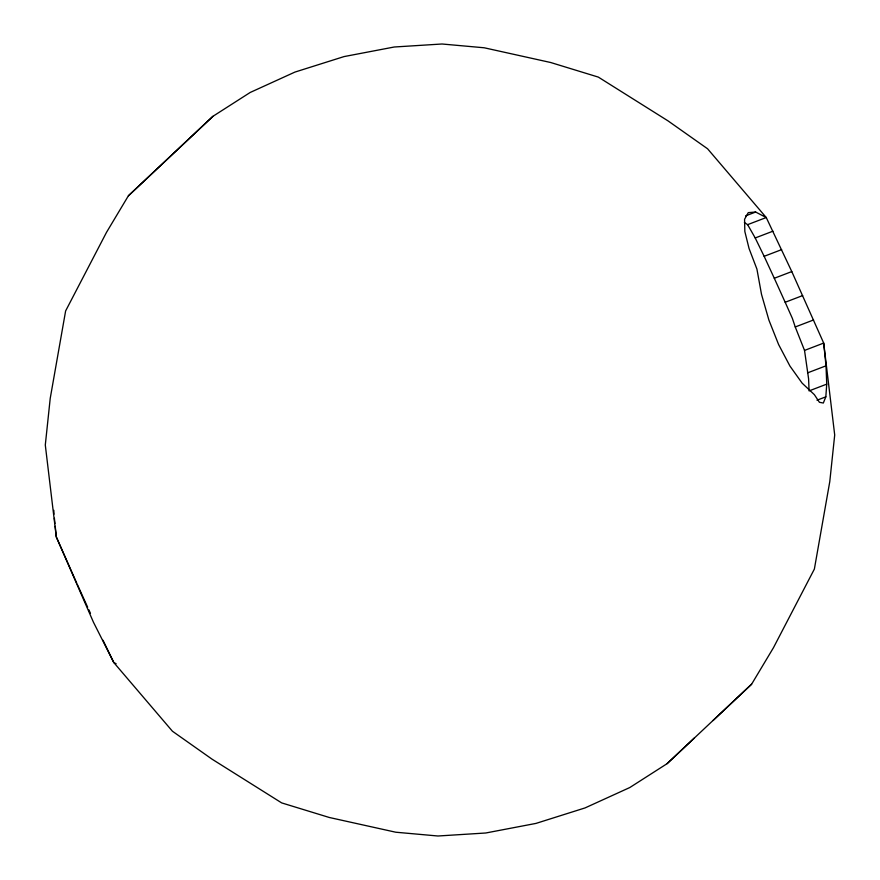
<?xml version="1.0" encoding="UTF-8"?>
<svg xmlns="http://www.w3.org/2000/svg" width="880" height="880" viewBox="0 0 880 880"><rect width="100%" height="100%" fill="white"/><g stroke="black" fill="none" stroke-linecap="round" stroke-linejoin="round"><path stroke-width="1.32" d="M744.392 222.541L747.626 224.653L766.249 217.536L755.656 212.036L748.264 212.63L744.568 219.274L744.843 231.517L749.056 248.512L756.921 269.093L761.508 294.36L768.9 320.089L778.602 344.531L789.932 366.047L802.131 383.141L814.374 394.669L819.423 402.292L823.328 403.029L825.825 396.836L826.738 384.142L826.012 365.816L823.702 343.09L791.791 271.579L766.249 217.536L707.575 148.775L667.942 120.824L598.323 77.099L550.693 62.513L484.231 47.784L442.046 44L394.24 47.003L344.058 56.584L294.932 72.083L250.195 92.466L212.916 116.325L128.381 195.811L106.524 232.32L65.626 310.937L50.226 398.354L45.298 445.027L56.298 536.932L93.445 622.215L113.773 662.519L172.425 731.225L212.058 759.176L281.677 802.901L329.307 817.487L395.769 832.216L437.954 836L485.76 832.997L535.942 823.416L585.068 807.917L629.805 787.534L667.084 763.675L751.619 684.189L773.476 647.68L814.374 569.063L829.774 481.646L834.702 434.973L823.702 343.068L804.529 350.416L808.599 378.862L809.072 390.896L826.738 384.142M212.916 116.325L128.381 195.811M667.084 763.675L694.386 737.957M713.009 720.555L751.619 684.189M745.624 215.875L755.656 212.036M747.626 224.653L755.216 237.963L772.937 231.187M755.216 237.963L764.148 256.311L781.649 249.623M764.148 256.311L774.301 278.267L791.791 271.579M774.301 278.267L785.18 302.269L802.681 295.57M804.529 350.416L795.245 326.964L813.571 319.957M807.521 372.889L826.012 365.816M816.992 400.213L825.825 396.836M116.127 663.74L113.773 662.519L103.015 640.266M88.792 609.686L90.475 613.349M77.341 584.474L87.681 607.266M785.18 302.269L792.385 318.406L795.245 326.964M76.791 583.253L56.298 536.943L55.22 526.262M54.395 518.243L54.945 523.589M53.834 510.312L53.988 514.239"/></g></svg>
